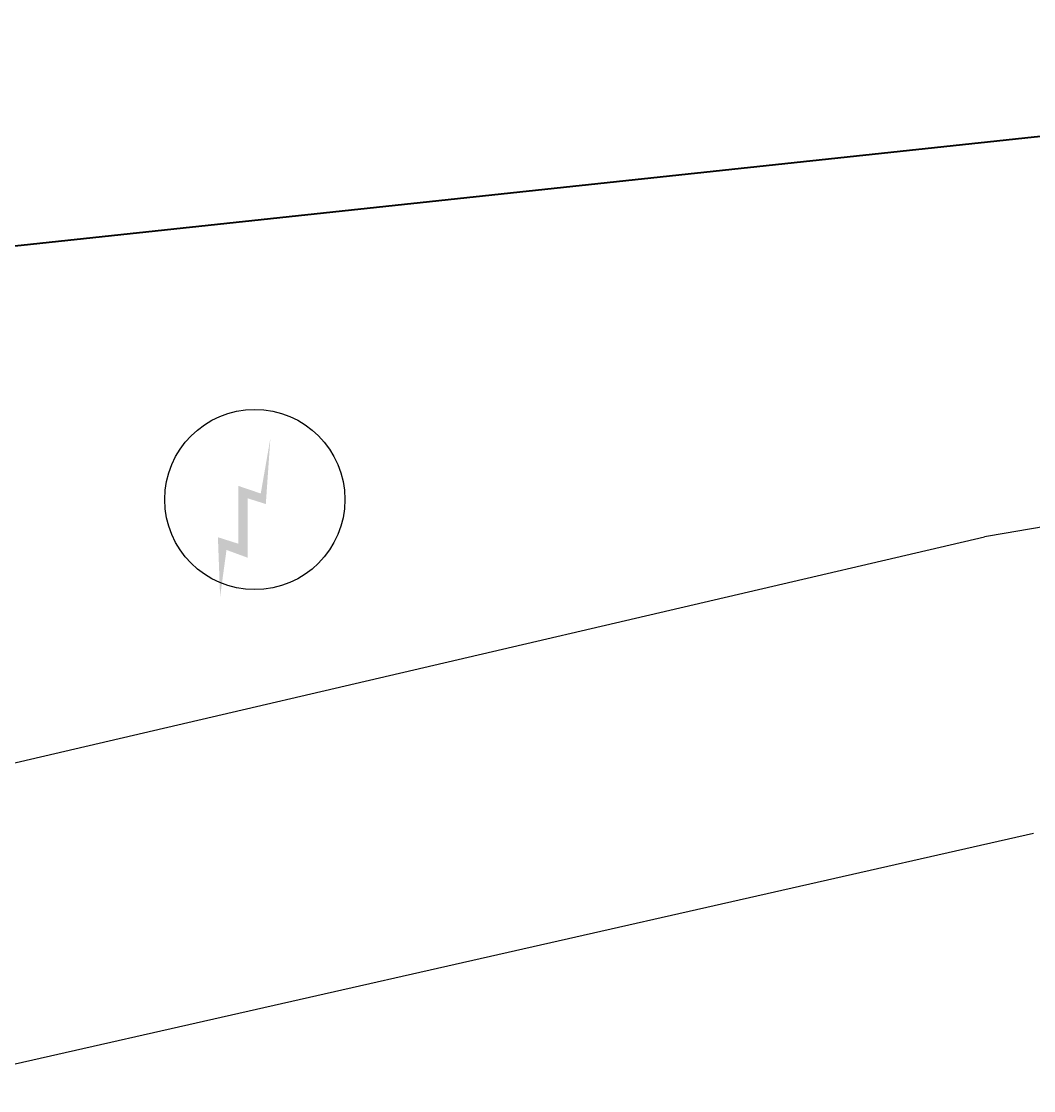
# Model space of a CAD drawing. Extents: x 2080 to 102399, y 2071 to 93424.
# Drawn here: x 89175 to 89692, y 77019 to 77565 of the extents above; entities that cross this region are included whole.
import ezdxf

# ---------------------------------------------------------------- set-up
doc = ezdxf.new("R2010")
doc.units = 0
doc.header["$LTSCALE"] = 20
doc.header["$MEASUREMENT"] = 0
doc.linetypes.add('CENTERX2', pattern=[4, 2.5, -0.5, 0.5, -0.5])
for name, color, linetype, lineweight in [('ASPHALT', 9, 'CENTERX2', 25), ('ELETRICIC POST', 80, 'Continuous', 30), ('fence', 13, 'FENCELINE2', 40)]:
    doc.layers.add(name, color=color, linetype=linetype, lineweight=lineweight)
doc.linetypes.add('FENCELINE2', pattern='A,0.25,-0.1,[132,ltypeshp.shx,S=0.1,R=0,X=-0.1,Y=0],-0.1,1', length=1.45)

# ---------------------------------------------------------------- blocks, each defined once
blk = doc.blocks.new('elec post')
at = {"layer": 'ELETRICIC POST', "extrusion": (-0.001584613606273064, -0.002676125280871132, 0.9999951636649049)}
blk.add_hatch(color=1, dxfattribs=at).paths.add_polyline_path([(586.2316244082731, 851.8258584952998), (586.1235353438918, 851.8898615641026), (586.0580524591029, 851.5499291547754), (586.155601481521, 851.8064086693468), (586.2657429292493, 851.734404476599), (586.343338106515, 852.071857832896), (586.4388586750396, 852.015296981395), (586.5510249332391, 852.382466320443), (586.423927115785, 852.081818091445), (586.3072707622135, 852.1542870526033)])
blk.add_hatch(color=1, dxfattribs=at).paths.add_polyline_path([(586.2316244082731, 851.8258584952998), (586.1235353438918, 851.8898615641026), (586.0580524591029, 851.5499291547754), (586.155601481521, 851.8064086693468), (586.2657429292493, 851.734404476599), (586.343338106515, 852.071857832896), (586.4388586750396, 852.015296981395), (586.5510249332391, 852.382466320443), (586.423927115785, 852.081818091445), (586.3072707622135, 852.1542870526033)])
at = {"layer": 'ELETRICIC POST', "color": 3, "extrusion": (9.540979117872437e-18, -0.003110087908742022, 0.9999951636649049)}
blk.add_circle((586.3778188025162, 852.048400393818, -2.649958243813843), 0.5246226562500002, dxfattribs=at)
blk.add_circle((586.3778188025162, 852.048400393818, -2.649958243813843), 0.5246226562500002, dxfattribs=at)

msp = doc.modelspace()

# ---------------------------------------------------------------- linework, layer by layer
at = {"layer": 'ASPHALT', "linetype": 'Continuous'}
msp.add_line((89692.0263857047, 77150.09717444963), (89112.06091993976, 77018.7781680914), dxfattribs=at)
msp.add_lwpolyline([(89094.10077271648, 77168.1463934133), (89666.88585692042, 77301.63097436375)], dxfattribs=at)
msp.add_arc((90177.40873095168, 74354.91306914578), 2990.615324283848, 86.10874807018435, 99.82900397030531, dxfattribs=at)
at = {"layer": 'fence', "linetype": 'Continuous', "ltscale": 0.5}
msp.add_line((89136.32393457035, 77446.47585645021), (90244.58927704173, 77564.91878264517), dxfattribs=at)

# ---------------------------------------------------------------- block references
at = {"layer": 'ELETRICIC POST', "xscale": 87.6876963152581, "yscale": 87.6876963152581, "zscale": 87.6876963152581, "rotation": 13.0160703838006}
msp.add_blockref('elec post', (56024.76677668524, -7054.791580246936), dxfattribs=at)

doc.saveas('drawing.dxf')
